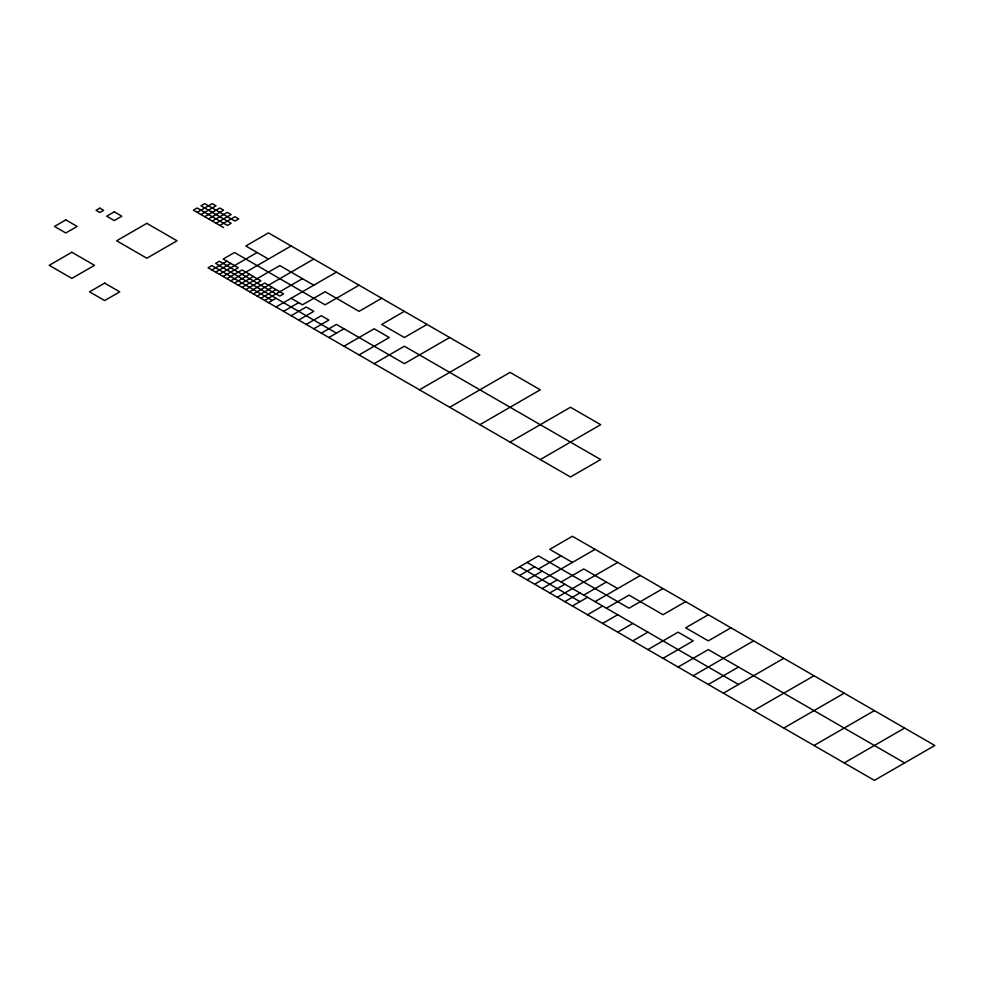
<?xml version="1.0" encoding="UTF-8"?>
<svg xmlns="http://www.w3.org/2000/svg" width="984" height="984" viewBox="0 0 984 984"><rect width="100%" height="100%" fill="white"/><g stroke="black" fill="none" stroke-linecap="round" stroke-linejoin="round"><path stroke-width="1.48" d="M197.169 212.359L212.261 203.639L216.037 205.816L200.945 214.537M204.709 216.714L219.813 207.993L223.589 210.17L208.485 218.891M212.261 221.068L227.365 212.359L231.142 214.537L216.037 223.257M219.813 225.434L234.918 216.714L238.694 218.891L234.918 221.068L204.709 203.639L200.945 205.816L231.142 223.257L227.365 225.434L197.169 207.993L193.393 210.17L223.589 227.612M211.855 269.948L226.947 261.227M215.619 272.125L230.723 263.404M219.395 274.302L257.144 252.507M223.171 276.479L238.276 267.759L223.171 259.05L234.5 252.507L325.101 304.819L359.074 285.2M226.947 278.656L242.052 269.948L260.92 280.846L245.828 289.554M230.723 280.846L291.129 245.975M234.5 283.023L249.604 274.302M238.276 285.2L253.38 276.479M242.052 287.377L279.8 265.582L313.773 285.2M249.604 291.744L264.696 283.023L283.577 293.921L279.8 296.098L219.395 261.227L215.619 263.404L336.43 333.146M253.38 293.921L313.773 259.05M257.144 296.098L272.248 287.377M260.92 298.275L276.024 289.554M264.696 300.452L302.445 278.656M268.472 302.642L276.024 298.275M276.024 306.996L336.43 272.125M283.577 311.35L298.669 302.642M291.129 315.716L306.221 306.996L313.773 311.35L298.669 320.071M306.221 324.425L321.325 315.716L328.877 320.071L313.773 328.791M321.325 333.146L336.43 324.425L404.375 363.662L449.676 337.512M381.718 298.275L359.074 311.35L325.101 291.744L302.445 304.819L291.129 298.275M328.877 337.512L343.969 328.791M343.969 346.22L374.178 328.791L389.27 337.512L359.074 354.941M404.375 311.35L381.718 324.425L404.375 337.512L427.019 324.425M374.178 363.662L404.375 346.22L600.671 459.553L570.474 476.994L208.079 267.759L211.855 265.582L272.248 300.452M419.467 389.812L479.872 354.941L268.472 232.888L245.828 245.975L268.472 259.05M449.676 407.253L510.069 372.382L540.278 389.812L479.872 424.682M510.069 442.123L570.474 407.253L600.671 424.682L540.278 459.553M519.552 575.492L534.656 566.772M538.433 568.961L561.077 555.874M527.104 579.859L542.209 571.138M534.656 584.213L595.049 549.343M542.209 588.567L557.301 579.859M561.077 582.036L583.733 568.961L617.706 588.567M549.748 592.934L564.853 584.213M557.301 597.288L617.706 562.418M564.853 601.642L579.957 592.934M583.733 595.111L606.378 582.036M572.405 606.009L587.51 597.288M595.049 601.642L640.35 575.492M587.51 614.729L602.602 606.009M606.378 608.186L629.022 595.111L663.007 614.729L685.651 601.642M602.602 623.438L617.706 614.729M663.007 588.567L629.022 608.186L538.433 555.874L512 571.138L632.294 640.584M617.706 632.159L632.798 623.438M647.903 632.159L632.798 640.879L874.395 780.361L934.8 745.491L572.405 536.268L549.748 549.343L572.405 562.418M647.903 649.6L678.099 632.159L693.203 640.879L663.007 658.308M708.308 614.729L685.651 627.804L708.308 640.879L730.952 627.804M678.099 667.029L708.308 649.6L904.604 762.932M693.203 675.75L753.596 640.879M708.308 684.47L738.504 667.029M723.4 693.179L783.805 658.308M753.596 710.62L814.002 675.75M783.805 728.062L844.198 693.179M814.002 745.491L874.395 710.62M844.198 762.932L904.604 728.062M527.104 562.418L738.504 684.47M519.552 566.772L579.957 601.642M65.817 219.899L54.501 226.431L65.817 232.974L77.146 226.431L65.817 219.899M99.851 208.153L96.075 210.33L99.851 212.507L103.627 210.33L99.851 208.153M114.267 211.831L106.715 216.197L114.267 220.551L121.819 216.197L114.267 211.831M71.844 252.248L49.2 265.323L71.844 278.398L94.501 265.323L71.844 252.248M146.837 223.343L116.629 240.785L146.837 258.214L177.034 240.785L146.837 223.343M104.648 283.121L89.544 291.842L104.648 300.55L119.753 291.842L104.648 283.121"/></g></svg>
